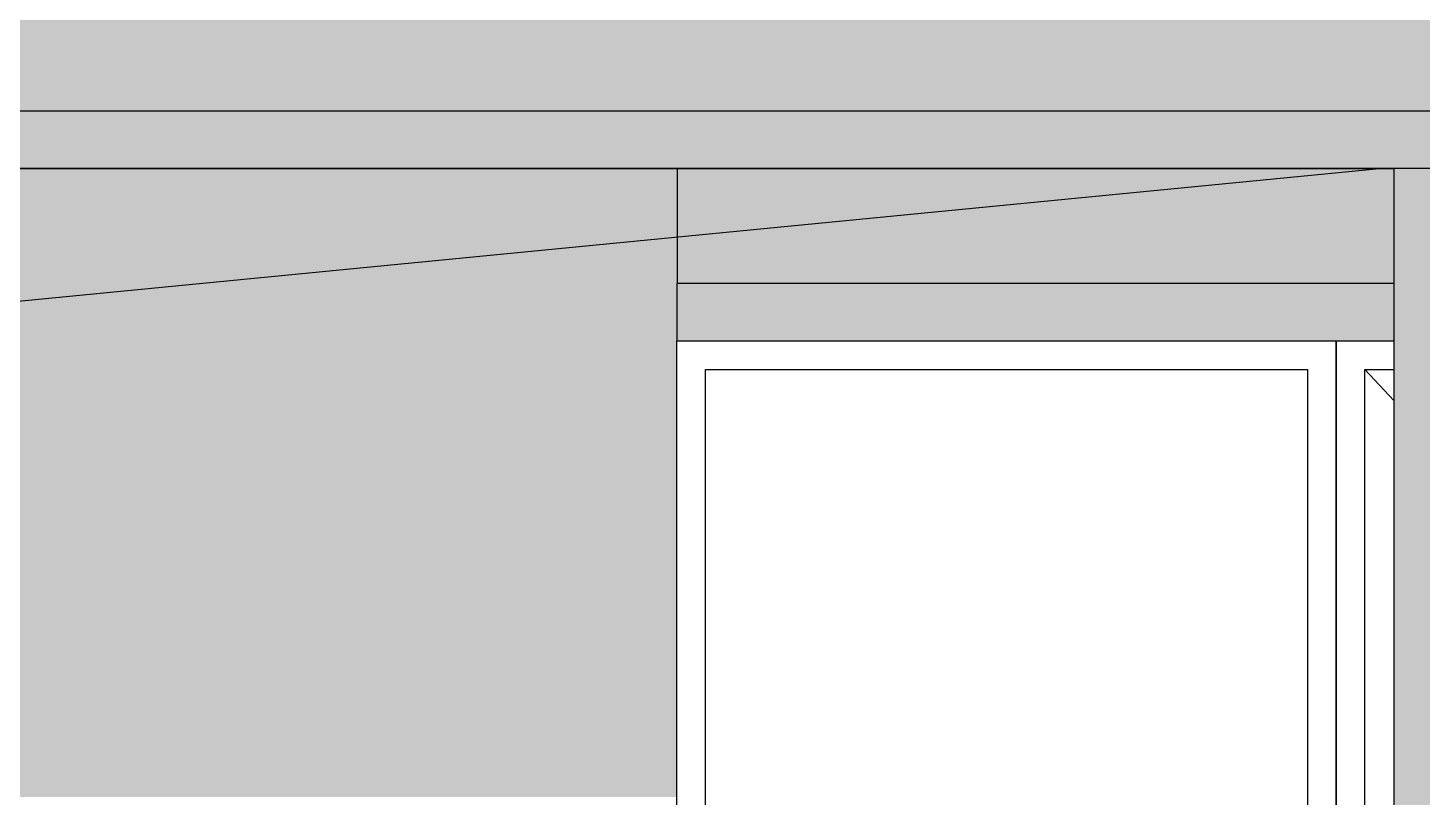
# Model space of a CAD drawing. Extents: x -12446 to 284554, y -295110 to 165007.
# Drawn here: x 18123 to 20553, y -251364 to -250024 of the extents above; entities that cross this region are included whole.
import ezdxf

# ---------------------------------------------------------------- set-up
doc = ezdxf.new("R2010")
doc.units = 0
doc.header["$LTSCALE"] = 1000
doc.linetypes.add('AX-14-E$0$AX-85-M02$0$DASH', pattern=[0.35, 0.25, -0.1])
doc.layers.get('0').update_dxf_attribs({"linetype": 'CONTINUOUS'})
for name, color, linetype in [('A-Anno-Note', 241, 'CONTINUOUS'), ('AX-14-comp-tc$0$AX-T-LMCZ-Z$0$AX-13-E01-E03$0$A-Detl-Patt', 8, 'CONTINUOUS'), ('AX-14-comp-tc$0$AX-T-LMCZ-Z$1$AX-13-E01-E03$0$家具与填充', 251, 'CONTINUOUS'), ('AX-14-comp-tc$0$灰褐色真石漆', 15, 'CONTINUOUS'), ('AX-14-E$0$A-Detl-Fine', 152, 'CONTINUOUS'), ('AX-14-E$0$A-Detl-Medm', 40, 'CONTINUOUS'), ('AX-14-E$0$A-Detl-Patt', 8, 'CONTINUOUS'), ('AX-14-E$0$A-Detl-Thin', 131, 'CONTINUOUS')]:
    doc.layers.add(name, color=color, linetype=linetype)

# ---------------------------------------------------------------- blocks, each defined once
blk = doc.blocks.new('AX-14-E$0$14141415YHTR4H54H56D')
at = {"layer": 'AX-14-E$0$A-Detl-Thin'}
for p, q in [((18549.52685550126, 2950.00012890331), (18549.52685550126, 0.0001289033098146319)), ((13750.00013145801, 0.0001289033098146319), (18549.52685400154, 0.0001289033098146319))]:
    blk.add_line(p, q, dxfattribs=at)
blk.add_lwpolyline([(18499.52685327336, 0.0001289033098146319), (18549.52685400154, 0.0001289033098146319), (18549.52685400154, 645.0001289033098), (18549.52685400154, 645.0001289033098), (18549.52685400154, 855.0001289033098), (18499.52685327336, 855.0001289033098)], dxfattribs=at)
blk = doc.blocks.new('AX-14-E$0$A$C4D5E14F1')
at = {"layer": 'AX-14-E$0$A-Detl-Fine'}
blk.add_lwpolyline([(17350.03552281558, 2600.000069307454), (18399.03552281558, 2600.000069307454), (18399.03552281558, 1415.000069307454), (17350.03552281558, 1415.000069307454)], close=True, dxfattribs=at)
blk.add_lwpolyline([(18549.52685550126, 1415.000069307454), (18499.03552281558, 1415.000069307454), (18499.03552281558, 2600.000069307454), (18549.52685550126, 2600.000069307454)], dxfattribs=at)
at = {"layer": 'AX-14-E$0$A-Detl-Patt', "linetype": 'AX-14-E$0$AX-85-M02$0$DASH'}
blk.add_lwpolyline([(18499.03552281558, 2600.000069307454), (18549.52685550126, 2545.705850403174)], dxfattribs=at)
at = {"layer": 'AX-14-E$0$A-Detl-Thin'}
for p, q in [((18549.52685326984, 2950.00012890331), (18549.52685326984, 645.000128903368)), ((18549.52685550126, 2950.00012890331), (18549.52685550126, 645.000128903368)), ((18549.52685550126, 2950.00012890331), (18549.52685550126, 645.000128903368))]:
    blk.add_line(p, q, dxfattribs=at)
for points in [[(18549.52685550126, 2750.000069307454), (17300.03543192474, 2750.000069307454), (17300.03543192474, 2650.000069307454), (18549.52685550126, 2650.000069307454)], [(18549.52685550126, 1365.000069307454), (18449.03552281558, 1365.000069307454), (18449.03552281558, 2650.000069307454), (18549.52685550126, 2650.000069307454)]]:
    blk.add_lwpolyline(points, dxfattribs=at)
blk.add_lwpolyline([(17300.03552281558, 2650.000069307454), (18449.03552281558, 2650.000069307454), (18449.03552281558, 1365.000069307454), (17300.03552281558, 1365.000069307454)], close=True, dxfattribs=at)
blk = doc.blocks.new('AX-14-E$0$A$C124B0E8F')
blk.add_wipeout([(10700.000301317556, 2263.161154782174), (10700.000301317556, 2173.1611585812716), (10600.000301317572, 2173.1611585812716), (10600.000301317572, 2013.1611585813262), (10650.00030131754, 2013.1611585812316), (10650.000301310152, 1558.1606074524389), (10600.000301317908, 1558.1606074524389), (10600.00201628769, 1163.1607558044925), (10650.002016287322, 1163.1611206919588), (10650.000629716344, 1063.1609382356983), (24050.00041217988, 1063.1609382356983), (24050.000363165265, 1163.1605733480137), (24100.00030115564, 1163.1605733480137), (24100.00030115564, 1513.1606074524389), (24050.0003011546, 1513.1606074524389), (24050.00030115457, 2013.1611585812316), (24100.000301154585, 2013.1611585812316), (24100.000301154585, 2173.1611585812716), (24000.000301154603, 2173.1611585812716), (24000.000301154603, 2263.161154782174)]).dxf.layer = 'AX-14-E$0$A-Detl-Thin'
at = {"layer": 'AX-14-E$0$A-Detl-Medm'}
for p, q in [((24050.0001369552, 1163.161120679433), (10650.00013711819, 1163.161120679433)), ((24050.00041217988, 1063.160938235698), (10650.00062971635, 1063.160938235698))]:
    blk.add_line(p, q, dxfattribs=at)
blk = doc.blocks.new('AX-14-comp-tc')
at = {"layer": 'AX-14-comp-tc$0$AX-T-LMCZ-Z$1$AX-13-E01-E03$0$家具与填充'}
h = blk.add_hatch(dxfattribs=at)
h.set_pattern_fill('AR-SAND', color=256, scale=24)
h.set_pattern_definition([(37.50000000000001, (-86572.63727747524, -326606.2126952698), (-1.92003755518086, 58.72958847952108), [0, -46.3296, 0, -51.816, 0, -49.53]), (7.499999999999999, (-86572.63727747524, -326606.2126952698), (53.94279397656031, 86.0190120682025), [0, -24.9936, 0, -41.7576, 0, -16.002]), (327.5, (-86610.12767747525, -326606.2126952698), (94.91908442897494, 0.172462161425484), [0, -15.24, 0, -54.864, 0, -71.628]), (317.5, (-86610.12767747525, -326606.2126952698), (91.62677429667568, 26.75151879086595), [0, -7.62, 0, -35.9664, 0, -41.148])])
h.paths.add_polyline_path([(8478.702790445503, -253742.0665604888), (8477.44201020393, -253912.0664102146), (8514.69657850251, -253988.2368576273), (8527.442184651125, -254071.7538557), (8527.44201020393, -254442.0664102142), (8577.44200928029, -254442.0664102142), (8577.44200928029, -254592.0664102142), (8652.391094617633, -254592.0664102153), (8652.391068423487, -255491.8819860087), (1002.391094686551, -255491.8819860087), (1002.391094686551, -255591.8819860086), (1022.391094686551, -255591.8819860086), (1022.391094686551, -255691.8819740865), (1072.391109687829, -255691.8819740865), (1222.391094686551, -256321.8819860086), (1272.391094686551, -256321.8819860086), (1272.391094686551, -256591.8819859418), (1252.391080968169, -256591.8819859414), (1252.391080968169, -256691.88198594), (6902.391072859842, -256691.88198594), (6902.391072859842, -256646.8812060526), (8252.541649787774, -256646.8812060526), (8252.387571967527, -268242.0665604891), (8851.970065954694, -268241.8804672961), (8851.970065954694, -266536.8804672965), (10050.68638493499, -266536.8804672965), (10050.68638493499, -268686.8804672965), (10151.10741875076, -268686.8804672965), (10151.10741875076, -266536.8804672965), (11352.39109977041, -266536.8804672965), (11352.39109977041, -268241.8804672961), (13852.39109482043, -268241.8804672961), (13852.39682763381, -256691.8822025585), (22902.39105995675, -256691.8822025519), (22926.11310842487, -266276.8819860087), (22900.94450187806, -266276.8819860084), (22901.26328666282, -268241.8804672958), (25152.38705283971, -268241.8804672961), (25152.38699696408, -256691.8825560538), (28052.39103885586, -256691.8825560538), (28052.75779278678, -256646.8819760467), (29952.39109509517, -256646.8819959717), (29952.39109509517, -256689.2827172552), (35452.39112271331, -256689.2800792456), (35452.39107599747, -256591.8819800339), (35402.39108326597, -256591.8819800338), (35402.39107245006, -256321.8819698274), (35452.39108006409, -256321.8819711794), (35602.39105912283, -255691.8819711794), (35652.39108166503, -255691.8819711795), (35652.39212232488, -255591.8814656923), (35702.39106792616, -255591.8819860087), (35702.39106792616, -255491.8819860087), (30302.39107866501, -255491.8819860087), (28046.93755201725, -255491.8819860087), (28046.9219124034, -254592.0664104595), (28121.92867581741, -254592.0664104595), (28121.92867581741, -254442.0664102142), (28171.92867489377, -254442.0664102142), (28171.92850044681, -254071.7538557), (28184.67410659519, -253988.2368576273), (28221.92867489377, -253912.0664102146), (28221.92867489377, -253742.0664102147), (27271.92867486304, -253742.0664102147), (18810.9233292405, -253741.8819860087), (18759.22901397021, -254121.8818337927), (17940.13815930797, -254121.8818337927), (17888.66652220706, -253743.518871419)])
h.paths.add_polyline_path([(1852.394621507585, -255691.8819740865), (3101.094290623063, -255691.8819740865), (3302.387411180738, -256591.8807588942), (1852.394621507585, -256591.8807588942)], flags=16)
h.paths.add_polyline_path([(4102.39109475803, -255691.8819312666), (5602.391099751781, -255691.8819312666), (5602.391099751781, -256591.8819859417), (4102.39109475803, -256591.8819859417)], flags=16)
h.paths.add_polyline_path([(9602.391094818566, -254911.8810260835), (10602.39058339488, -254911.8810260835), (10602.39058339488, -255491.8819860087), (9602.391094818566, -255491.8819860087)], flags=16)
h.paths.add_polyline_path([(9602.38542753979, -257761.8801072679), (10602.38515902622, -257761.8801072679), (10602.39114985833, -256691.8822025552), (9602.39141837167, -256691.8822025552)], flags=16)
h.paths.add_polyline_path([(9602.38542753979, -257761.8801072679), (10602.38503757105, -257761.8801072679), (10602.38503757105, -259361.8810671931), (9602.38542753979, -259361.8810671931)], flags=16)
h.paths.add_polyline_path([(10602.38503757105, -260711.8801072679), (9602.391094818799, -260711.8801072679), (9602.391094818799, -262311.8810671931), (10602.38503757105, -262311.8810671931)], flags=16)
h.paths.add_polyline_path([(9602.391094818799, -262311.8810671931), (10602.3910948188, -262311.8810671931), (10602.39373987479, -263586.8810671966), (9602.393739874795, -263586.8810671966)], flags=16)
h.paths.add_polyline_path([(9602.396640642633, -263586.8810671966), (10602.39083910672, -263586.8810671966), (10602.39083910672, -265186.8820271218), (9602.396640642633, -265186.8820271218)], flags=16)
h.paths.add_polyline_path([(8652.391094617633, -266136.8820651444), (11552.39109471915, -266136.8820651444), (11552.39109471915, -266236.8820651444), (8652.391094617633, -266236.8820651444)], flags=16)
h.paths.add_polyline_path([(26102.39160615517, -254911.8810260835), (27102.39109473149, -254911.8810260835), (27102.39109473149, -255491.8819860087), (26102.39160615517, -255491.8819860087)], flags=16)
h.paths.add_polyline_path([(24302.22488917547, -266726.8819860087), (25002.55026139603, -266726.8819860087), (25000.9446581592, -268076.8804672961), (24301.2631303862, -268076.8804672961)], flags=16)
h.paths.add_polyline_path([(31998.27289866665, -255691.8819067876), (30498.2728936729, -255691.8819067876), (30498.2728936729, -256591.8819614627), (31998.27289866665, -256591.8819614627)], flags=16)
h.paths.add_polyline_path([(34152.39109967728, -256591.8819859417), (32805.23363442658, -256591.8819859417), (33002.39105843063, -255691.8819740865), (34152.39109967728, -255691.8819740865)], flags=16)
h.paths.add_polyline_path([(9602.393739874795, -265186.8820271218), (10602.39373987479, -265186.8820271218), (10602.39093289184, -266136.8820171083), (9602.391256444942, -266136.8820171083)], flags=16)
edge = h.paths.add_edge_path(flags=17)
edge.add_line((9602.39125054804, -253742.0665604888), (9602.391094818566, -254911.6941790598))
edge.add_line((9602.391094818566, -254911.6941790598), (10602.39109481857, -254911.6941790598))
edge.add_line((10602.39109481857, -254911.6941790598), (10602.39669568217, -253742.0665604888))
edge.add_line((10602.39669568217, -253742.0665604888), (9602.396695682168, -253742.0665604888))
edge.add_line((9602.391094818799, -259361.8810671931), (10602.39114985833, -259361.8810671931))
edge.add_line((10602.39114985833, -259361.8810671931), (10602.38532080277, -260711.8801072679))
edge.add_line((10602.38532080277, -260711.8801072679), (9602.385265763238, -260711.8801072679))
edge.add_line((9602.385265763238, -260711.8801072679), (9602.391094818799, -259391.8810671931))
edge.add_line((13852.39109482043, -253742.0665604888), (13852.39109482043, -255491.8819860087))
edge.add_line((13852.39109482043, -255491.8819860087), (22452.39109468003, -255491.8819860087))
edge.add_line((22452.39109468003, -255491.8819860087), (22452.39109468003, -253741.8819860087))
edge.add_line((22452.39109468003, -253741.8819860087), (18810.9233292405, -253741.8819860087))
edge.add_line((18810.9233292405, -253741.8819860087), (18759.22901397021, -254121.8818337927))
edge.add_line((18759.22901397021, -254121.8818337927), (17940.13815930797, -254121.8818337927))
edge.add_line((17940.13815930797, -254121.8818337927), (17888.66652220706, -253743.518871419))
edge.add_line((17888.66652220706, -253743.518871419), (13852.39109482037, -253741.8819860087))
edge.add_line((26102.38525540623, -253742.0665604888), (26102.39145909375, -254911.8810260835))
edge.add_line((26102.39145909375, -254911.8810260835), (27102.39175321659, -254911.8810260835))
edge.add_line((27102.39175321659, -254911.8810260835), (27102.38554952908, -253742.0665604888))
edge.add_line((27102.38554952908, -253742.0665604888), (26102.38554952908, -253742.0665604888))
h = blk.add_hatch(dxfattribs=at)
h.set_pattern_fill('AR-SAND', color=256, scale=24)
h.set_pattern_definition([(37.50000000000001, (-60483.76636557342, -415276.5949064445), (-1.92003755518086, 58.72958847952108), [0, -46.3296, 0, -51.816, 0, -49.53]), (7.499999999999999, (-60483.76636557342, -415276.5949064445), (53.94279397656031, 86.0190120682025), [0, -24.9936, 0, -41.7576, 0, -16.002]), (327.5, (-60521.25676557343, -415276.5949064445), (94.91908442897494, 0.172462161425484), [0, -15.24, 0, -54.864, 0, -71.628]), (317.5, (-60521.25676557343, -415276.5949064445), (91.62677429667568, 26.75151879086595), [0, -7.62, 0, -35.9664, 0, -41.148])])
h.paths.add_polyline_path([(21351.93541963803, -256691.8819860071), (22452.37900961781, -256691.8819859989), (22452.37900961735, -258996.8819860051), (21351.9354196378, -258996.8819860132)])
h.paths.add_polyline_path([(14652.39109481763, -258996.8819860091), (14652.39109482159, -258441.8819860087), (14652.39109482159, -256691.8819860087), (14702.21982501386, -256691.8819860087), (14702.47673628395, -256691.8819860088), (13852.30545335342, -256691.8819860087), (13852.39613228416, -256691.8819860152), (22452.37901002806, -256691.8819860021), (22452.39109442182, -258996.8819845183), (20902.39134025396, -258996.8819860087), (20351.91855401345, -258996.8819860087), (20351.91781736686, -258040.5616295991), (20351.91781736733, -256691.8819860063), (19102.39109519063, -256691.8819860063), (19102.3910951904, -257786.8819860087), (18724.81385516407, -257786.8819860087), (18524.8138551657, -257786.8819860087), (17602.39109545838, -257786.8819860087), (17602.40874467403, -256691.8819860087), (15802.44404310625, -256691.8819860087), (15802.42639389061, -257786.8819860087), (15552.39109482346, -257786.8819860085), (15552.39109482346, -257826.8819860087), (15552.39109331914, -258996.8819860087)])
at = {"layer": 'AX-14-comp-tc$0$灰褐色真石漆'}
h = blk.add_hatch(dxfattribs=at)
h.set_pattern_fill('离散材料', color=256, scale=50)
h.set_pattern_definition([(0, (-60267.76636557342, -415132.5949064445), (132, 228), [12, -201, 9, -87, 18, -213]), (10, (-60324.76636557342, -415009.5949064445), (80.67613670150445, 285.3442849732936), [20.99999999999961, -50.99999999999921, 26.99999999999961, -158.9999999999968, 14.9999999999998, -197.9999999999968]), (20, (-60354.76636557342, -415105.5949064445), (133.4709535592092, 220.9762533757766), [24, -165, 21, -123, 15, -96]), (29.99999999999999, (-60267.76636557342, -415123.5949064445), (-21.96925639128059, 254.0518682742054), [15, -99, 12, -147, 9, -195]), (40, (-60351.76636557342, -415057.5949064445), (33.83591731976973, 216.3703554074118), [11.9999999999998, -131.9999999999968, 8.999999999999803, -83.99999999999842, 23.99999999999961, -152.9999999999968]), (49.99999999999999, (-60306.76636557342, -415165.5949064445), (-80.24786473477874, 235.733494025581), [6, -111, 15, -183, 18, -93]), (59.99999999999999, (-60297.76636557342, -415144.5949064445), (-99.47302994931883, 223.7076581449592), [15, -123, 6, -144, 12, -111]), (70, (-60330.76636557342, -415180.5949064445), (-109.8922702303704, 215.5868477983183), [8.999999999999803, -56.9999999999992, 17.99999999999961, -95.99999999999842, 11.9999999999998, -131.9999999999968]), (80, (-60315.76636557342, -415003.5949064445), (-208.5653438188234, 164.7194504535999), [20.99999999999961, -131.9999999999968, 8.999999999999803, -155.9999999999968, 17.99999999999961, -146.9999999999968]), (90, (-60297.76636557342, -415132.5949064445), (-264, 111), [18, -93, 12, -183, 6, -186]), (99.99999999999993, (-60345.76636557342, -415039.5949064445), (-247.9714589557226, 145.145291151213), [20.99999999999999, -117, 17.99999999999999, -95.99999999999997, 20.99999999999999, -218.9999999999999]), (110, (-60366.76636557342, -415210.5949064445), (-240.4403417043912, 81.69113832647703), [24, -78, 12, -159, 18, -174]), (120, (-60447.76636557342, -415174.5949064445), (-286.6499444855586, 28.49226783578576), [14.9999999999998, -200.9999999999968, 17.99999999999961, -92.99999999999842, 20.99999999999961, -122.9999999999984]), (130, (-60381.76636557342, -415240.5949064445), (-279.1077671106385, 71.26608126250224), [9, -66, 12, -129, 24, -168]), (140, (-60471.76636557342, -415000.5949064445), (-220.5968515658284, -34.20568782006698), [18, -108, 21, -93, 12, -126]), (150, (-60222.76636557342, -415258.5949064445), (-204.8249722427793, -120.7672585833788), [12, -84, 24, -186, 21, -171]), (160, (-60420.76636557342, -415090.5949064445), (-237.9010738302391, -162.4286891851902), [17.99999999999961, -125.9999999999984, 14.9999999999998, -113.9999999999984, 11.9999999999998, -182.9999999999968]), (170, (-60402.76636557342, -415162.5949064445), (-215.6440470452878, -169.1231651014422), [26.99999999999961, -98.99999999999842, 17.99999999999961, -134.9999999999968, 23.99999999999961, -131.9999999999968])])
h.paths.add_polyline_path([(15552.3910948188, -256446.8822025617), (15552.3910948188, -256691.8819860087)])
h.paths.add_polyline_path([(14652.39109481717, -258441.8819860074), (13852.39495028215, -258441.8819860074), (13852.39302255106, -258996.8819860091), (14652.38916708631, -258996.8819860091)])
h.paths.add_polyline_path([(15802.44404310649, -256691.8819860087), (17602.40552107253, -256691.8819860087), (17602.40552107253, -256991.8820456046), (15802.44404310649, -256991.8820456046)])
h.paths.add_polyline_path([(19102.3910951904, -256691.8819860087), (20351.91781736686, -256691.8819860087), (20351.91781736686, -256991.8820456046), (19102.3910951904, -256991.8820456046)])
h.paths.add_polyline_path([(20351.91781736919, -256691.8819860044), (22452.37900961735, -256691.8819860087)])
h.paths.add_polyline_path([(21351.93541963035, -258441.8819860087), (22452.39109468003, -258441.8819860087), (22452.39109468143, -258996.8819860091), (21351.93541963174, -258996.8819860091)])
at = {"layer": 'AX-14-comp-tc$0$AX-T-LMCZ-Z$0$AX-13-E01-E03$0$A-Detl-Patt'}
blk.add_line((19102.42639378586, -256891.8820456046), (19102.42639378586, -256691.8822025552), dxfattribs=at)
blk = doc.blocks.new('AX-14-E')
at = {"layer": 'AX-14-E$0$A-Detl-Patt'}
blk.add_lwpolyline([(15678.9445365814, -251364.4103259704), (16240.5723439203, -250682.1039757828), (20478.47125762521, -250269.4103259706)], dxfattribs=at)
at = {"layer": 'AX-14-E$0$A-Detl-Thin'}
blk.add_line((20503.4712572576, -247319.4103259706), (20503.4712572576, -250269.4103259706), dxfattribs=at)
blk.add_blockref('AX-14-E$0$14141415YHTR4H54H56D', (1953.944401756336, -250269.4104548739))
blk.add_blockref('AX-14-E$0$A$C4D5E14F1', (1953.944401756336, -253219.4104548739))
blk.add_blockref('AX-14-E$0$A$C124B0E8F', (1153.944206590881, -251332.5714807527), dxfattribs=at)
blk.add_blockref('AX-14-comp-tc', (152.8371209149773, 6422.471660038165), dxfattribs=at)

msp = doc.modelspace()

# ---------------------------------------------------------------- block references
at = {"layer": 'A-Anno-Note'}
msp.add_blockref('AX-14-E', (0, 0), dxfattribs=at)

doc.saveas('drawing.dxf')
